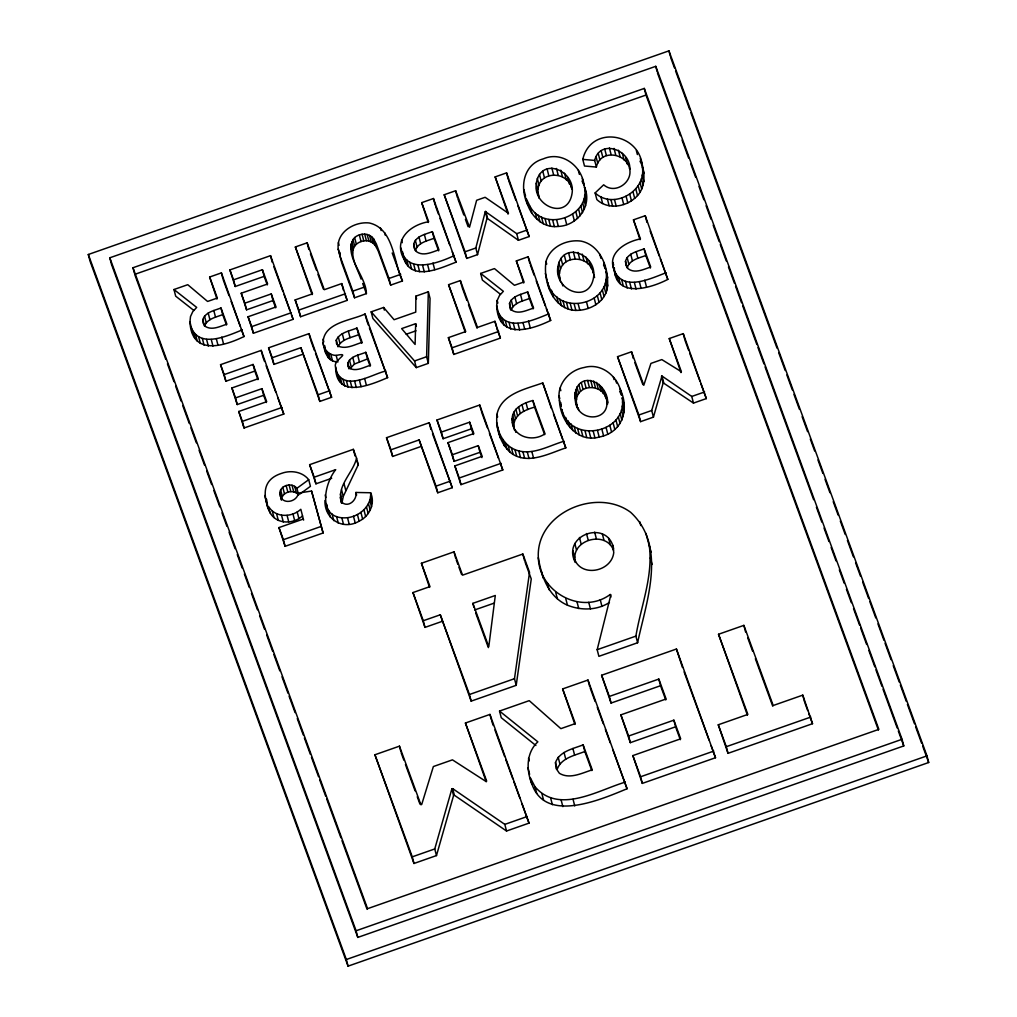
<?xml version="1.0" encoding="UTF-8"?>
<svg xmlns="http://www.w3.org/2000/svg" width="1017" height="1017" viewBox="0 0 1017 1017"><rect width="100%" height="100%" fill="white"/><g stroke="black" fill="none" stroke-linecap="round" stroke-linejoin="round"><path stroke-width="1.5" d="M415.673 323.686L415.101 344.445L401.651 328.605L415.673 323.686L416.36 326.343M323.075 342.894C323.279 322.313 351.45 320.597 365.027 313.986L387.617 377.65C370.252 385.1 335.928 399.592 335.585 367.048C332.572 360.069 352.518 352.149 336.182 355.416C329.139 355.442 323.826 349.619 323.075 342.894C324.398 350.509 326.927 361.455 336.551 361.747M324.817 345.856L325.732 353.369M415.877 296.15L415.75 312.117L394.087 319.719L383.638 307.465L371.167 311.838L372.883 318.474L416.271 367.607L428.335 363.361L430.051 298.413L428.335 291.777L415.877 296.15L416.563 298.807M629.523 168.174C633.248 182.374 614.853 194.87 603.678 184.802L595.136 192.925C613.315 210.087 646.71 191.272 642.324 166.89C640.494 132.693 590.763 124.71 582.779 159.389L584.495 166.025L596.382 167.055C600.017 148.927 626.675 152.601 629.828 169.381C630.883 149.652 599.979 138.604 594.665 160.419L596.382 167.055M595.136 192.925L596.852 199.561C607.454 209.553 624.285 207.315 634.684 198.315C646.774 188.59 645.159 171.555 640.265 158.487M315.931 483.825L314.215 477.189L335.712 469.651C323.215 485.198 317.584 520.59 347.509 517.691C359.776 516.255 371.65 505.805 370.62 492.749L355.925 492.47C357.374 499.754 348.488 507.992 342.081 502.474C335.279 487.105 353.611 472.32 356.535 458.12L353.331 449.336L309.638 464.667L315.931 483.825L331.695 478.295M324.944 500.542C324.296 519.331 343.174 530.683 359.141 521.162C369.387 516.28 375.565 503.504 370.62 492.749M338.241 249.012C336.118 232.283 354.336 221.286 369.285 222.977C394.087 228.533 393.452 262.284 402.452 280.972L390.693 285.103L378.044 250.538L375.222 245.351L373.506 238.715C369.044 232.677 360.043 232.957 354.628 237.546C341.877 254.619 366.209 275.404 366.4 293.621L354.552 297.778L341.623 262.424L338.241 249.012L339.958 255.648L340.034 252.47M428.335 363.361L426.619 356.725L428.335 291.777M574.77 396.35C576.919 368.968 608.001 380.867 607.683 403.177C605.547 380.676 570.957 383.206 577.02 406.673L574.77 396.35L576.486 402.986M606.31 397.876C612.259 422.424 576.41 423.275 575.304 400.037M302.532 515.911C293.646 524.225 277.26 524.569 270.471 513.42C263.034 497.3 260.886 479.871 281.684 473.325C290.849 469.956 302.469 471.697 308.71 479.693L310.427 486.329L299.812 494.071M266.581 499.271L267.878 508.157L270.471 513.42M326.788 504.381L327.805 512.415M341.941 502.894L343.276 496.423L358.251 464.756L356.535 458.12M619.938 388.736C629.917 408.974 622.607 432.683 599.178 437.043C576.944 443.399 560.1 420.39 559.414 400.253C556.426 384.528 569.037 370.112 584.139 367.506C602.229 362.255 619.607 377.714 621.654 395.384L619.633 391.227M563.393 415.813L561.676 409.177C570.143 444.772 628.036 433.356 622.201 397.66L623.917 404.296M531.878 784.158C526.285 770.111 526.005 752.822 537.853 741.838L499.525 711.061L529.234 700.649L560.863 728.655L575.317 723.583L562.63 688.929L587.991 680.042L627.057 788.747C598.873 800.443 539.874 826.071 530.162 777.522L534.98 786.713L536.696 793.349M538.336 557.748C535.717 513.013 596.521 486.99 630.616 512.288C667.533 546.269 646.189 601.772 637.608 642.757L598.886 656.334L597.17 649.698L610.886 594.805L610.187 594.5C581.762 615.463 539.29 592.314 538.336 557.748C541.451 576.614 548.544 596.928 567.461 605.204C580.91 610.645 597.055 610.531 609.425 602.458M649.266 545.532C653.295 576.321 640.875 606.196 635.892 636.121L637.608 642.757M361.086 279.103C357.781 268.59 344.153 247.83 361.048 241.55C365.993 239.605 371.968 241.08 375.222 245.351M189.95 321.842L190.497 316.554L192.747 311.698L196.675 307.401L173.971 289.527L187.751 284.696L207.595 301.452L217.333 298.045L209.642 277.018L221.401 272.887L243.991 336.551C223.015 346.759 191.488 355.594 189.95 321.842L192.899 334.084M496.652 305.748L497.186 300.46L499.449 295.604L503.377 291.307L480.66 273.433L494.453 268.59L514.449 285.307L524.035 281.951L516.331 260.924L528.103 256.793L550.68 320.457C529.717 330.665 498.19 339.5 496.652 305.748L499.601 317.978M496.957 414.364C495.546 427.763 500.046 442.662 509.873 452.082C526.412 465.913 548.811 453.531 565.808 447.874L542.747 382.913C526.056 389.015 501.292 393.554 496.957 414.364L497.644 417.021M442.001 621.425L424.992 627.387L423.275 620.739L440.285 614.789L471.163 701.133L516.204 685.331L514.488 678.695L529.539 572.329L522.84 554.023L462.557 575.164L454.014 551.837L421.419 563.265L429.543 587.394M516.204 685.331L531.255 578.965L525.077 562.07M512.148 418.712C512.454 407.83 523.869 402.961 532.844 400.52L545.023 433.789C532.005 442.903 511.106 436.42 512.148 418.712L514.043 427.737M513.865 425.348C514.17 414.466 525.586 409.597 534.561 407.156L532.844 400.52M421.686 202.65L428.678 221.731C410.741 224.643 392.829 239.478 403.914 259.017C412.381 282.078 441.098 267.713 456.036 262.183L433.458 198.518L421.686 202.65L428.246 222.494M546.015 261.496C543.167 280.056 551.252 305.837 571.961 310.071C586.212 312.105 603.081 304.375 607.073 289.718C609.933 271.158 601.822 245.364 581.101 241.131C566.863 239.097 549.968 246.826 546.015 261.496L546.701 264.153M529.984 206.337C543.993 232.639 590.534 216.761 584.508 187.217C592.619 205.498 577.58 225.749 558.346 226.422C541.718 228.685 528.306 213.646 526.043 198.226L529.984 206.337L531.7 212.973M549.282 288.777L547.566 282.141C556.083 317.088 611.598 305.964 606.018 271.132L607.734 277.768M536.34 183.111C540.904 155.817 576.029 170.678 572.012 193.675C567.473 220.994 532.323 206.12 536.34 183.111L539.086 197.806M538.057 189.747C539.124 170.106 568.821 170.805 571.923 189.365L570.206 182.729M557.85 267.039C562.414 239.745 597.538 254.593 593.534 277.603C588.996 304.909 553.845 290.048 557.85 267.039L560.596 281.722M559.566 273.675C560.634 254.021 590.343 254.733 593.432 273.293L591.716 266.657M575.291 562.452C561.028 534.739 608.242 518.594 613.671 548.989M575.457 562.02C569.52 540.319 605.751 529.501 613.543 550.299M495.139 176.894L508.475 213.328L485.122 197.298L476.63 200.273L469.523 227.223L455.641 190.738L444.2 194.755L466.79 258.42L477.532 254.644L475.816 248.008L485.312 211.536L516.712 233.668L518.428 240.304L529.171 236.541L506.58 172.877L495.139 176.894L508.055 214.129M477.532 254.644L487.029 218.172L485.312 211.536M279.777 492.775C280.654 484.931 292.133 482.3 296.913 488.3L298.629 494.936C293.849 488.935 282.37 491.567 281.493 499.411L279.777 492.775L281.391 500.122M465.417 723.023L486.685 781.12L485.859 781.399L452.451 759.852L433.369 766.538L421.712 804.472L420.898 804.752L399.452 746.16L374.917 754.767L413.983 863.471L436.471 855.577L434.755 848.941L451.853 788.925L452.679 788.633L504.813 824.38L506.53 831.016L529.018 823.122L489.952 714.417L465.417 723.023L486.215 781.793M436.471 855.577L453.569 795.561L451.853 788.925M669.25 338.547L681.39 371.739L661.825 359.586L650.931 363.412L643.799 385.24L631.544 351.768L617.535 356.675L640.596 421.635L653.435 417.135L651.719 410.499L661.965 376.036L691.763 396.452L693.48 403.088L706.332 398.588L683.259 333.627L669.25 338.547L680.996 372.603M653.435 417.135L663.211 382.837L661.495 376.201M413.703 244.08C415.953 235.944 425.5 234.291 432.314 231.66L438.95 249.813C431.933 252.089 423.39 256.64 416.474 251.657L414.186 248.173L413.703 244.08L415.419 250.716C417.669 242.58 427.216 240.927 434.03 238.296L432.314 231.66M625.48 261.28C627.731 253.131 637.278 251.491 644.092 248.86L650.727 267.001C643.697 269.289 635.167 273.827 628.252 268.857L625.963 265.373L625.48 261.28L627.197 267.916C629.447 259.767 638.994 258.127 645.808 255.496L644.092 248.86M202.815 319.541C205.459 312.028 214.434 310.579 220.969 307.973L226.893 324.181C220.117 326.266 212.133 330.716 205.332 326.432L203.171 323.241L202.815 319.541L204.531 326.177C207.176 318.664 216.151 317.215 222.685 314.609L220.969 307.973M509.517 303.447C512.161 295.922 521.136 294.485 527.67 291.879L533.594 308.087C526.819 310.172 518.835 314.609 512.034 310.338L509.873 307.134L509.517 303.447L511.233 310.083C513.877 302.558 522.852 301.121 529.387 298.515L527.67 291.879M555.485 762.623C559.553 751.194 573.105 748.817 583.11 744.876L592.237 769.831C581.902 773.06 569.812 779.569 559.388 773.301L556.057 768.445L555.485 762.623L557.202 769.259C561.27 757.83 574.821 755.453 584.826 751.512L583.11 744.876M347.89 362.98C350.751 355.886 359.586 354.971 365.777 352.314L370.531 365.268C363.984 367.086 356.7 371.739 349.899 368.472L348.17 366.133L347.89 362.98L349.263 368.294M350.128 368.637L354.463 364.022L367.493 358.95L365.777 352.314M336.284 340.136C339.932 332.279 349.721 331.059 356.903 328.046L362.141 342.373C354.628 344.521 346.416 349.543 338.521 346.238L336.513 343.644L336.284 340.136L338 346.772C341.648 338.915 351.437 337.695 358.62 334.682L356.903 328.046M268.755 506.784C275.543 517.933 291.93 517.589 300.816 509.275L303.613 520.094M296.913 488.3L308.71 479.693M88.314 254.492L668.944 50.85L926.97 755.873L928.686 762.508L348.056 966.15L90.03 261.127L88.314 254.492L346.339 959.514L348.056 966.15M109.798 257.797L655.762 66.321L902.054 739.295L903.77 745.931L357.806 937.407L111.514 264.433L109.798 257.797L356.09 930.771L357.806 937.407M132.985 267.738L644.282 88.415L878.866 729.354L367.569 908.677L132.985 267.738L134.358 273.052M644.282 88.415L645.998 95.051L134.702 274.374L165.796 359.332M235.232 286.489L233.516 279.853L262.411 269.721L264.128 276.357L235.232 286.489L229.88 269.925L270.535 255.661L293.125 319.325L253.398 333.258L248.072 316.757L276.027 306.943L271.259 293.913L244.855 303.18L246.572 309.816L272.976 300.549L271.259 293.913M295.362 246.953L307.134 242.821L324.283 289.705L341.725 283.578L347.166 300.371L300.587 316.707L295.159 299.913L312.524 293.824L295.362 246.953L312.092 294.599M246.572 309.816L241.22 293.239L267.624 283.972L262.411 269.721M487.029 218.172L518.428 240.304M191.183 327.449C199.752 348.996 227.859 335.623 242.275 329.915M253.398 333.258L251.682 326.622L291.409 312.689M300.587 316.707L298.871 310.071L345.449 293.735M354.552 297.778L352.835 291.142L364.683 286.985M390.693 285.103L388.977 278.467L400.736 274.336M401.041 248.059C405.554 275.442 438.658 262.92 454.319 255.547M466.79 258.42L465.074 251.784L475.816 248.008M516.712 233.668L527.454 229.906M225.901 381.235L224.185 374.599L253.08 364.455L254.797 371.091L225.901 381.235L220.549 364.658L261.204 350.395L283.794 414.059L244.067 427.992L238.741 411.491L266.708 401.69L261.928 388.659L235.524 397.914L237.241 404.55L263.645 395.295L261.928 388.659M273.942 364.378L268.59 347.814L309.003 333.64L331.593 397.291L319.834 401.423L300.879 347.7L272.225 357.742L273.942 364.378L302.596 354.336M448.573 284.684L460.345 280.565L477.494 327.436L494.936 321.308L500.377 338.102L453.798 354.437L448.37 337.644L465.735 331.555L448.573 284.684L465.303 332.33M640.024 239.681L633.464 219.837L645.236 215.718L667.813 279.383C650.753 288.396 614.637 298.973 614.332 267.776M237.241 404.55L231.889 387.973L258.293 378.718L253.08 364.455M406.177 334.25L415.991 330.817M244.067 427.992L242.351 421.356L282.078 407.423M319.834 401.423L318.118 394.787L329.877 390.655M336.513 371.764C345.691 391.863 372.603 373.773 385.901 371.014M371.167 311.838L414.555 360.959L426.619 356.725M453.798 354.437L452.082 347.801L498.661 331.466M497.885 311.342C506.453 332.902 534.561 319.516 548.964 313.821M633.464 219.837L640.456 238.919C626.472 241.512 607.047 252.559 613.976 269.581C622.442 292.642 651.16 278.264 666.097 272.747M392.651 456.442L386.511 437.704L429.187 422.729L452.247 487.69L437.755 492.775L419.131 439.916L390.935 449.806L392.651 456.442L420.847 446.552M443.107 438.734L441.391 432.098L469.663 422.182L471.38 428.818L443.107 438.734L436.967 420.008L479.732 405.008L502.792 469.968L460.968 484.639L454.828 465.9L482.16 456.315L478.257 445.662L452.4 454.726L454.116 461.362L479.973 452.298L478.257 445.662M454.116 461.362L447.976 442.637L473.833 433.56L469.663 422.182M663.211 382.837L693.48 403.088M280.361 496.131C283.285 505.131 297.473 501.572 298.312 493.092L311.545 491.046L323.101 532.984L285.103 546.32L278.95 527.581L303.333 519.039M285.103 546.32L283.387 539.684L321.385 526.348M437.755 492.775L436.039 486.139L450.531 481.054M460.968 484.639L459.252 478.003L501.076 463.332M564.092 441.225C548.532 445.726 531.51 456.404 514.958 449.641C505.551 445.738 499.805 436.382 497.326 426.873M640.596 421.635L638.879 415L651.719 410.499M691.763 396.452L704.616 391.952M424.992 627.387L412.966 592.555L429.962 586.593L421.419 563.265M472.88 603.348L495.304 595.479L488.77 646.774L472.88 603.348L473.909 607.327M474.596 609.984L494.033 603.17M471.163 701.133L469.447 694.497L514.488 678.695M597.17 649.698L635.892 636.121M611.064 703.065L609.348 696.429L658.825 679.076L660.542 685.712L611.064 703.065L601.606 675.263L676.432 649.024L715.51 757.729L642.312 783.395L632.854 755.593L680.691 738.812L673.864 720.163L628.608 736.028L630.324 742.664L675.58 726.799L673.864 720.163M718.523 634.265L743.872 625.366L773.2 705.506L802.782 695.132L812.519 723.697L728.019 753.33L718.269 724.778L747.851 714.404L718.523 634.265L747.393 715.104M630.324 742.664L620.866 714.862L666.11 698.984L658.825 679.076M453.569 795.561L454.396 795.269L506.53 831.016M413.983 863.471L412.266 856.835L434.755 848.941M504.813 824.38L527.302 816.486M625.341 782.111C598.403 790.018 558.765 814.808 534.98 786.713M642.312 783.395L640.596 776.759L713.781 751.093M728.019 753.33L726.303 746.694L810.803 717.061M356.09 930.771L902.054 739.295M346.339 959.514L926.97 755.873M582.779 159.389L594.665 160.419M500.313 294.18L482.376 280.069L480.66 273.433M193.611 310.274L175.687 296.163L173.971 289.527M535.87 745.499L501.241 717.697L499.525 711.061M582.029 181.077L584 185.132C581.991 166.127 561.943 150.656 543.358 158.843C523.056 164.474 519.42 187.814 527.759 204.862M574.262 558.473C580.91 578.076 611.853 571.745 613.76 552.46L612.641 545.01M373.506 238.715L376.328 243.902L388.977 278.467M640.024 161.169L641.981 165.123M603.539 265.005L605.509 269.06L603.793 262.424M670.661 57.486L674.474 67.923M675.568 70.898L689.755 109.658M690.835 112.633L777.026 348.145M778.666 352.619L785.213 370.506M786.853 374.968L792.307 389.88M793.946 394.354L799.4 409.254M802.121 416.703L807.587 431.615M810.307 439.064L814.668 450.989M817.948 459.938L822.855 473.35M825.041 479.312L829.948 492.724M833.215 501.673L838.135 515.085M840.309 521.047L845.229 534.459M847.403 540.421L853.403 556.82M855.589 562.782L860.496 576.194M862.683 582.156L868.683 598.555M869.777 601.53L875.777 617.929M877.951 623.891L883.951 640.29M885.044 643.265L891.045 659.664M893.231 665.627L899.231 682.026M900.325 685L906.325 701.399M907.406 704.387L914.499 723.761M915.592 726.735L921.593 743.135M922.686 746.122L928.686 762.508M657.478 72.957L680.411 135.63M682.051 140.104L688.598 158.004M690.785 163.979L695.704 177.403M698.971 186.365L703.891 199.79M706.078 205.752L710.997 219.189M713.171 225.151L719.184 241.576M720.278 244.55L726.278 260.975M728.464 266.937L734.477 283.349M735.571 286.336L741.571 302.748M742.664 305.736L756.864 344.534M757.957 347.522L763.97 363.933M765.064 366.921L813.664 499.716M816.397 507.178L821.85 522.102M824.037 528.077L828.957 541.502M831.143 547.477L836.05 560.901M839.33 569.851L844.25 583.288M846.436 589.25L851.343 602.687M853.53 608.649L859.543 625.061M860.636 628.048L866.637 644.46M868.823 650.435L874.823 666.847M875.917 669.834L881.93 686.246M883.023 689.234L897.223 728.032M898.316 731.007L903.77 745.931M645.998 95.051L878.396 730.028M650.155 231.126L659.258 255.979M660.325 258.903L667.813 279.383M684.975 340.263L688.712 350.471M689.78 353.382L699.925 381.083M700.993 384.006L706.332 398.588M645.808 255.496L650.397 268.056M805.032 703.23L807.701 710.54M808.769 713.464L812.519 723.697M747.762 637.939L752.644 651.3M755.364 658.724L772.742 706.205M634.862 362.764L642.858 384.604M617.535 356.675L638.879 415M718.269 724.778L726.303 746.694M508.831 180.975L515.797 199.98M517.933 205.828L529.171 236.541M682.483 667.495L676.432 649.024M684.11 671.932L709.002 739.969M711.175 745.893L715.51 757.729M530.353 264.89L534.09 275.124M536.239 280.984L545.328 305.837M546.409 308.761L550.68 320.457M523.691 282.98L516.331 260.924M529.387 298.515L533.162 308.825M660.542 685.712L665.754 699.938M675.58 726.799L680.309 739.702M551.392 408.503L542.747 382.913M553.528 414.326L562.604 439.115M563.672 442.039L565.808 447.874M534.561 407.156L544.616 434.64M457.904 198.836L463.803 214.968M465.417 219.367L468.1 226.689M496.652 327.957L500.377 338.102M444.2 194.755L465.074 251.784M435.708 206.616L438.378 213.926M439.98 218.312L449.616 244.639M452.298 251.949L456.036 262.183M620.866 714.862L628.608 736.028M462.061 287.201L466.879 300.384M468.494 304.769L477.062 328.211M632.854 755.593L640.596 776.759M601.606 675.263L609.348 696.429M434.03 238.296L438.619 250.856M590.241 688.153L595.11 701.476M597.284 707.387L603.234 723.659M605.395 729.57L610.276 742.893M612.984 750.279L627.057 788.747M481.448 411.643L487.308 427.687M489.444 433.522L498.521 458.298M500.656 464.133L502.792 469.968M448.37 337.644L452.082 347.801M471.38 428.818L473.464 434.513M479.973 452.298L481.931 457.625M574.923 724.447L562.63 688.929M584.826 751.512L591.805 770.594M392.206 252.991L402.452 280.972M447.976 442.637L452.4 454.726M454.828 465.9L459.252 478.003M436.967 420.008L441.391 432.098M432.505 433.75L452.247 487.69M362.675 283.463L366.4 293.621M419.131 439.916L436.039 486.139M456.264 559.922L457.866 564.308M458.934 567.219L461.604 574.503M475.651 612.882L488.363 647.613M366.743 320.622L368.345 325.008M369.413 327.932L387.617 377.65M339.907 255.788L352.835 291.142M345.043 294.574L347.166 300.371M358.62 334.682L361.76 343.276M367.493 358.95L370.137 366.145M491.669 721.053L493.296 725.502M494.923 729.939L504.661 756.559M505.741 759.521L512.784 778.742M513.865 781.704L519.827 797.976M521.988 803.9L529.018 823.122M386.511 437.704L390.935 449.806M310.452 253.856L316.351 269.975M317.965 274.361L323.317 289.006M440.285 614.789L469.447 694.497M412.966 592.555L423.275 620.739M356.649 460.37L358.251 464.756M310.719 340.275L314.469 350.509M315.537 353.433L331.593 397.291M295.159 299.913L298.871 310.071M273.853 266.683L282.955 291.536M284.023 294.46L289.909 310.554M291.51 314.939L293.125 319.325M300.879 347.7L318.118 394.787M264.128 276.357L267.255 284.913M272.976 300.549L275.632 307.795M268.59 347.814L272.225 357.742M309.638 464.667L314.215 477.189M241.22 293.239L244.855 303.18M248.072 316.757L251.682 326.622M262.92 357.031L264.522 361.416M266.136 365.815L275.76 392.13M277.908 397.978L283.794 414.059M229.88 269.925L233.516 279.853M401.168 752.796L403.851 760.119M405.452 764.517L415.101 790.883M417.25 796.743L419.932 804.066M223.117 279.522L229.003 295.616M231.139 301.464L240.241 326.317M241.309 329.241L243.991 336.551M254.797 371.091L257.924 379.646M263.645 395.295L266.301 402.529M216.99 299.074L209.642 277.018M222.685 314.609L226.46 324.919M374.917 754.767L412.266 856.835M231.889 387.973L235.524 397.914M238.741 411.491L242.351 421.356M220.549 364.658L224.185 374.599M278.95 527.581L283.387 539.684M167.436 363.806L173.983 381.693M175.623 386.168L181.077 401.067M182.717 405.541L189.264 423.428M190.891 427.903L196.345 442.802M199.078 450.264L204.531 465.163M206.718 471.125L211.625 484.537M213.812 490.499L219.812 506.898M221.986 512.86L226.893 526.272M229.079 532.234L235.08 548.633M237.266 554.596L242.173 568.007M244.36 573.969L249.267 587.394M251.453 593.356L257.454 609.742M259.627 615.705L264.534 629.129M266.721 635.091L272.721 651.477M273.815 654.465L279.815 670.864M282.001 676.826L288.002 693.213M289.082 696.2L295.083 712.599M297.269 718.561L303.269 734.948M304.363 737.935L310.363 754.334M311.456 757.309L318.55 776.683M319.643 779.67L325.643 796.069M326.724 799.044L340.911 837.805M342.004 840.779L367.099 909.351M323.101 532.984L311.545 491.046M650.982 552.167L645.935 533.34M593.826 274.717L594.589 277.552M403.914 259.017L402.618 251.949M668.944 50.85L670.317 56.164M655.762 66.321L657.135 71.622M802.782 695.132L804.498 701.768M642.324 166.89L644.041 173.526M636.35 150.58L637.379 154.559M642.21 174.949L643.926 181.585M683.259 333.627L684.632 338.941M641.358 178.776L643.075 185.412M639.998 182.374L641.714 189.009M638.142 185.73L639.858 192.366M645.236 215.718L646.952 222.354M635.79 188.857L637.506 195.493M625.633 157.546L627.349 164.182M632.968 191.679L634.684 198.315M622.34 153.313L624.057 159.949M743.872 625.366L745.588 632.002M618.412 150.211L620.128 156.847M629.726 194.12L631.443 200.756M614.026 148.393L615.743 155.029M626.065 196.192L627.781 202.828M644.765 280.222L646.481 286.858M609.386 147.923L611.103 154.559M636.146 251.644L637.862 258.28M621.997 197.883L623.713 204.519M639.375 281.76L641.091 288.396M604.67 148.876L606.386 155.512M630.731 254.212L632.447 260.848M661.965 376.036L663.681 382.672M614.497 199.561L616.213 206.197M601.111 150.656L602.827 157.292M634.354 282.459L636.07 289.095M627.12 257.492L628.837 264.128M610.912 199.624L612.628 206.26M598.187 153.262L599.903 159.898M629.714 282.306L631.43 288.942M607.441 199.167L609.158 205.803M596.013 156.554L597.729 163.19M625.43 281.315L627.146 287.951M600.933 196.904L602.649 203.54M621.641 279.535L623.357 286.171M618.463 276.98L620.179 283.616M612.959 262.462L613.645 265.119M615.908 273.662L617.624 280.298M612.819 265.246L615.692 276.217M631.544 351.768L633.26 358.404M578.342 170.386L579.372 174.365M584.584 195.366L586.3 202.002M599.852 254.301L600.882 258.293M606.094 279.281L607.81 285.917M583.834 199.167L585.55 205.803M605.357 283.082L607.073 289.718M582.588 202.714L584.305 209.349M604.098 286.641L605.814 293.277M580.834 206.006L582.55 212.642M602.344 289.934L604.06 296.57M578.571 209.044L580.287 215.68M600.081 292.972L601.797 299.608M567.728 177.441L569.444 184.077M589.237 261.356L590.953 267.992M575.825 211.79L577.542 218.426M597.348 295.705L599.064 302.341M564.537 173.221L566.253 179.869M586.046 257.148L587.762 263.784M622.506 401.906L624.222 408.542M615.895 380.434L616.582 383.091M572.647 214.167L574.363 220.803M622.251 405.999L623.968 412.648M594.17 298.095L595.886 304.731M560.748 170.195L562.465 176.831M582.258 254.123L583.974 260.759M613.378 376.976L614.065 379.633M621.463 409.902L623.179 416.538M620.154 413.538L621.87 420.174M556.464 168.466L558.18 175.102M577.974 252.381L579.69 259.017M618.323 416.919L620.039 423.555M564.969 217.88L566.685 224.515M551.862 168.059L553.579 174.695M586.478 301.807L588.195 308.443M573.372 251.987L575.088 258.623M615.959 420.034L617.675 426.67M650.359 557.837L652.075 564.473M639.731 521.594L640.761 525.573M613.111 422.843L614.827 429.479M547.108 169.064L548.824 175.699M568.617 252.979L570.334 259.615M605.14 393.935L606.513 399.236M606.844 401.562L607.53 404.219M603.488 390.159L605.204 396.795M601.505 386.981L603.221 393.617M556.63 219.786L558.346 226.422M599.191 384.388L600.907 391.024M609.819 425.297L611.535 431.933M578.139 303.714L579.855 310.35M542.786 171.25L544.502 177.886M564.295 255.165L566.011 261.801M596.559 382.392L598.276 389.028M552.625 219.926L554.341 226.562M574.135 303.841L575.851 310.477M606.056 427.394L607.772 434.03M593.699 381.057L595.415 387.693M539.48 174.415L541.197 181.051M560.99 258.343L562.706 264.979M590.712 380.422L592.428 387.057M548.735 219.507L550.451 226.143M570.245 303.435L571.961 310.071M537.307 178.42L539.023 185.056M558.816 262.348L560.532 268.984M601.848 429.123L603.564 435.759M587.597 380.511L589.313 387.146M562.134 283.26L562.821 285.904M545.01 218.566L546.726 225.202M566.533 302.494L568.249 309.13M536.607 188.348L539.15 197.972M558.117 272.276L560.316 280.565M597.462 430.407L599.178 437.043M584.343 381.311L586.059 387.947M541.527 217.117L543.243 223.753M563.037 301.045L564.753 307.681M538.247 215.159L539.963 221.795M559.77 299.074L561.486 305.71M581.317 382.71L583.033 389.346M593.203 431.119L594.92 437.755M535.209 212.68L536.925 219.316M556.719 296.595L558.435 303.244M578.851 384.579L580.567 391.214M589.059 431.284L590.775 437.92M576.957 386.93L578.673 393.566M551.494 290.252L553.21 296.888M523.844 189.543L525.56 196.179M575.609 389.74L577.325 396.376M545.354 273.471L547.07 280.107M585.042 430.877L586.758 437.513M574.872 392.918L576.588 399.554M578.126 407.753L578.813 410.41M576.474 403.978L577.503 407.97M581.203 429.937L582.919 436.573M608.611 538.247L610.327 544.883M577.592 428.462L579.309 435.098M602.318 533.823L604.034 540.459M574.211 426.466L575.927 433.102M506.58 172.877L508.297 179.513M528.103 256.793L529.819 263.428M571.084 423.949L572.8 430.585M560.138 388.011L560.825 390.668M568.236 420.936L569.952 427.585M565.719 417.478L567.435 424.114M594.653 532.133L596.369 538.768M559.108 396.007L559.795 398.664M610.187 594.5L610.874 597.157M559.414 400.253L561.13 406.889L560.825 402.643M586.491 533.531L588.207 540.167M528.484 321.003L530.2 327.639M600.259 599.801L601.975 606.437M520.501 294.396L522.217 301.032M579.448 537.459L581.165 544.095M523.005 322.592L524.721 329.228M514.907 296.939L516.623 303.587M517.945 323.355L519.662 329.991M574.808 543.472L576.525 550.108M511.22 300.002L512.937 306.638M588.754 602.331L590.47 608.967M485.783 211.371L487.499 218.007M509.873 307.134L510.559 309.791M572.94 550.756L574.656 557.392M513.293 323.292L515.009 329.928M509.047 322.414L510.763 329.05M505.335 320.762L507.051 327.398M526.069 402.897L527.785 409.533M577.02 601.924L578.737 608.56M502.233 318.359L503.949 324.995M497.186 300.46L497.872 303.117M499.741 315.219L501.457 321.855M521.975 404.639L523.691 411.275M531.853 451.548L533.569 458.184M518.581 406.762L520.297 413.398M587.991 680.042L589.707 686.678M494.936 321.308L496.309 326.622M565.744 598.568L567.461 605.204M527.289 451.904L529.005 458.54M515.899 409.266L517.615 415.902M513.903 412.152L515.619 418.788M455.641 190.738L457.358 197.374M522.916 451.688L524.632 458.324M512.644 415.33L514.36 421.966M515.098 429.657L515.784 432.314M512.415 422.297L514.488 430.064M555.676 592.225L557.392 598.86M518.797 450.925L520.513 457.561M514.958 449.641L516.674 456.277M547.362 583.122L549.078 589.758M511.411 447.811L513.127 454.446M541.438 571.44L543.154 578.076M508.157 445.446L509.873 452.082M505.233 442.598L506.949 449.234M502.665 439.28L504.381 445.916M460.345 280.565L461.718 285.866M496.601 422.576L497.974 427.89M498.661 431.272L500.377 437.907M433.458 198.518L435.174 205.154M522.84 554.023L524.556 560.659M572.889 748.461L574.605 755.097M479.732 405.008L481.105 410.321M564.028 752.478L565.744 759.114M573.041 799.298L574.758 805.934M432.988 263.034L434.704 269.67M424.369 234.444L426.085 241.08M558.18 757.245L559.897 763.881M427.598 264.56L429.314 271.208M418.953 237.012L420.669 243.648M561.142 799.998L562.859 806.634M422.576 265.259L424.292 271.895M415.343 240.292L417.059 246.928M417.936 265.106L419.652 271.742M413.652 264.128L415.368 270.764M550.667 798.078L552.384 804.714M409.864 262.335L411.58 268.971M401.575 240.025L402.262 242.682M406.686 259.78L408.414 266.416M404.13 256.462L405.847 263.098M541.883 793.603L543.599 800.239M528.497 758.275L529.183 760.932M527.899 767.67L529.615 774.306M384.68 232.728L385.367 235.385M380.447 227.91L381.133 230.567M414.555 360.959L416.271 367.607M429.187 422.729L430.903 429.377M454.014 551.837L455.73 558.473M371.65 236.808L373.366 243.444M369.514 235.372L371.23 242.008M367.162 234.431L368.879 241.067M489.952 714.417L491.325 719.731M364.683 234.05L366.4 240.686M383.638 307.465L384.324 310.121M362.065 234.202L363.781 240.838M359.332 234.914L361.048 241.55M354.628 237.546L356.344 244.182M352.95 239.364L354.666 246.012M351.729 241.525L353.446 248.161M350.992 243.927L352.708 250.563M350.776 246.495L352.492 253.131M365.027 313.986L366.4 319.3M338.394 242.669L339.081 245.326M341.725 283.578L343.441 290.214M364.633 378.477L366.349 385.112M357.679 355.149L359.395 361.785M348.335 331.059L350.051 337.695M359.37 380.053L361.086 386.689M352.746 357.387L354.463 364.022M349.454 360.031L351.17 366.667M342.309 333.716L344.026 340.352M354.577 380.917L356.293 387.553M348.17 366.133L348.856 368.79M350.242 381.095L351.958 387.731M338.254 336.78L339.97 343.415M452.679 788.633L454.396 795.269M346.377 380.574L348.094 387.21M343.034 379.366L344.75 386.002M307.134 242.821L308.85 249.457M336.182 355.416L337.898 362.052M340.275 377.485L341.992 384.121M370.544 496.563L372.26 503.199M338.102 374.955L339.818 381.591M335.585 367.048L338.229 378.4M369.819 500.186L371.536 506.822M330.805 354.221L332.521 360.857M368.472 503.618L370.188 510.254M328.567 352.975L330.283 359.611M353.331 449.336L355.047 455.972M326.699 351.31L328.415 357.946M323.101 339.22L323.787 341.877M366.476 506.886L368.192 513.521M363.933 509.848L365.65 516.483M355.925 492.47L356.611 495.114M360.908 512.39L362.624 519.026M357.425 514.526L359.141 521.162M309.003 333.64L310.376 338.941M353.471 516.242L355.187 522.878M344.102 483.939L345.818 490.575M341.559 489.787L343.276 496.423M347.509 517.691L349.225 524.327M340.326 494.033L342.043 500.669M340.161 497.364L341.534 502.665M340.835 500.44L341.521 503.097M341.814 517.767L343.53 524.403M399.452 746.16L400.825 751.474M270.535 255.661L272.251 262.297M336.589 516.534L338.305 523.17M332.101 514.055L333.818 520.691M325.198 494.948L325.885 497.605M328.542 510.432L330.258 517.068M261.204 350.395L262.577 355.708M294.701 486.38L296.417 493.016M292.019 485.223L293.735 491.859M297.218 511.996L298.934 518.632M289.082 484.906L290.798 491.542M286.133 485.503L287.849 492.139M292.96 513.979L294.676 520.615M282.777 487.257L284.493 493.893M280.616 489.749L282.332 496.385M287.074 515.377L288.79 522.013M221.401 272.887L222.774 278.2M281.569 515.288L283.285 521.924M276.599 513.788L278.315 520.424M272.276 510.915L273.993 517.551M264.738 495.495L267.878 508.157M221.782 337.097L223.498 343.746M213.799 310.49L215.515 317.126M216.303 338.686L218.019 345.322M208.205 313.045L209.922 319.681M211.244 339.449L212.96 346.085M204.519 316.109L206.235 322.745M206.591 339.398L208.307 346.034M202.358 338.521L204.074 345.157M198.633 336.856L200.349 343.492M195.531 334.466L197.247 341.102M193.052 331.326L194.768 337.962M582.283 178.496L586.224 193.853M498.317 429.212L499.042 433.509"/></g></svg>
